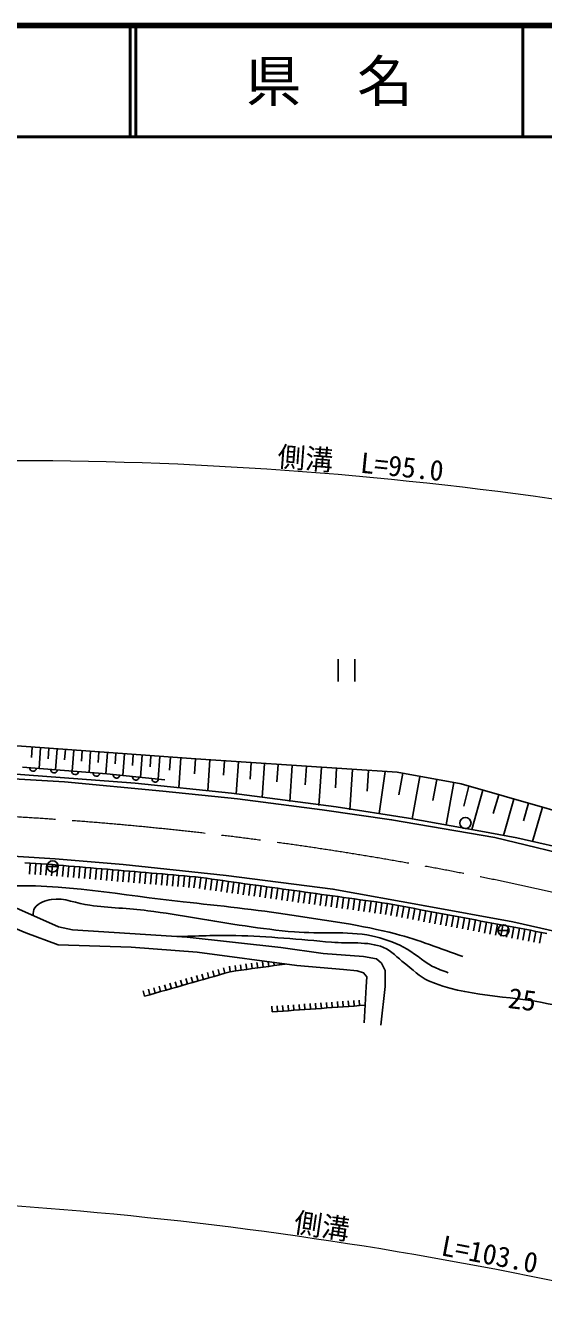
# Model space of a CAD drawing. Units: millimetres, scale not verified. Extents: x 40000 to 680000, y 20000 to 380000.
# Drawn here: x 288332 to 334884, y 266285 to 380000 of the extents above; entities that cross this region are included whole.
import ezdxf
from ezdxf.enums import TextEntityAlignment as Align

# ---------------------------------------------------------------- set-up
doc = ezdxf.new("R2010")
doc.units = ezdxf.units.MM
doc.header["$LTSCALE"] = 1000
doc.linetypes.add('CHAIN', pattern=[18.5, 12, -1.5, 3.5, -1.5])
for name, color, linetype, lineweight in [('M-BGD', 7, 'Continuous', 25), ('M-BGD-EXST', 7, 'Continuous', 25), ('M-BMK', 2, 'CHAIN', 13), ('M-STR-HTXT', 7, 'Continuous', 13), ('M-TTL', 2, 'Continuous', 140), ('M-TTL-LINE', 7, 'Continuous', 50)]:
    doc.layers.add(name, color=color, linetype=linetype, lineweight=lineweight)
doc.layers.add('M-TTL-TXT', color=7, linetype='Continuous')
doc.styles.add('ＭＳ ゴシック', font='')
doc.styles.get('ＭＳ ゴシック').set_extended_font_data('MS Gothic')

msp = doc.modelspace()

# ---------------------------------------------------------------- linework, layer by layer
at = {"layer": 'M-BGD'}
for p, q in [((288954, 315239), (288887, 314312)), ((289696, 315185), (289561, 313326)), ((290440, 315131), (290372, 314199)), ((291186, 315077), (291050, 313208)), ((291933, 315023), (291865, 314086)), ((292683, 314969), (292547, 313090)), ((293434, 314914), (293366, 313973)), ((294187, 314859), (294051, 312972)), ((294943, 314805), (294874, 313857)), ((295701, 314750), (295562, 312834)), ((296467, 314694), (296396, 313726)), ((297241, 314638), (297099, 312681)), ((298024, 314581), (297952, 313592)), ((298815, 314524), (298670, 312524)), ((299615, 314466), (299542, 313455)), ((300424, 314407), (300275, 312364)), ((301283, 313175), (301359, 314325)), ((302298, 314271), (302104, 311594)), ((303533, 312849), (303621, 314175)), ((304720, 311318), (304904, 314090)), ((306142, 312714), (306228, 314002)), ((307468, 313920), (307277, 311034)), ((289967, 313294), (288070, 313443)), ((291863, 313144), (289967, 313294)), ((293759, 312995), (291863, 313144)), ((295655, 312845), (293759, 312995)), ((297392, 312665), (295655, 312845)), ((308622, 313843), (308524, 312358)), ((309810, 313765), (309608, 310708)), ((311033, 313684), (310929, 312111)), ((312291, 313600), (312077, 310363)), ((313586, 313514), (313476, 311849)), ((314919, 313426), (314692, 309997)), ((316290, 313335), (316173, 311571)), ((317702, 313242), (317461, 309610)), ((319154, 313145), (319030, 311277)), ((320649, 313046), (320124, 309278)), ((322231, 312884), (321882, 310963)), ((299129, 312485), (297392, 312665)), ((300867, 312305), (299129, 312485)), ((323768, 312605), (323078, 308810)), ((325286, 312329), (324941, 310431)), ((326805, 312053), (326114, 308254)), ((328165, 311733), (327724, 309940)), ((329432, 311370), (328418, 307833)), ((330847, 310965), (330360, 309266)), ((332206, 310575), (331270, 307310)), ((333512, 310201), (333062, 308630)), ((334769, 309840), (333888, 306766)), ((288275, 304853), (288772, 304823)), ((288713, 303825), (288772, 304823)), ((288772, 304823), (289270, 304794)), ((289211, 303795), (289270, 304794)), ((289270, 304794), (289768, 304764)), ((289708, 303766), (289768, 304764)), ((289768, 304764), (290265, 304734)), ((290180, 303738), (290265, 304734)), ((290265, 304734), (290759, 304692)), ((290675, 303696), (290759, 304692)), ((290759, 304692), (291254, 304650)), ((291169, 303654), (291254, 304650)), ((291254, 304650), (291748, 304608)), ((291663, 303612), (291748, 304608)), ((291748, 304608), (292242, 304566)), ((292157, 303570), (292242, 304566)), ((292242, 304566), (292736, 304524)), ((292651, 303528), (292736, 304524)), ((292736, 304524), (293230, 304482)), ((293145, 303486), (293230, 304482)), ((293230, 304482), (293724, 304440)), ((293640, 303444), (293724, 304440)), ((293724, 304440), (294218, 304398)), ((294134, 303402), (294218, 304398)), ((294218, 304398), (294713, 304356)), ((294628, 303360), (294713, 304356)), ((294713, 304356), (295207, 304314)), ((295122, 303318), (295207, 304314)), ((295207, 304314), (295701, 304272)), ((295616, 303276), (295701, 304272)), ((295701, 304272), (296195, 304230)), ((296110, 303234), (296195, 304230)), ((296195, 304230), (296689, 304188)), ((296604, 303191), (296689, 304188)), ((296689, 304188), (297183, 304146)), ((297099, 303149), (297183, 304146)), ((297183, 304146), (297677, 304104)), ((297593, 303107), (297677, 304104)), ((297677, 304104), (298172, 304062)), ((298087, 303065), (298172, 304062)), ((298172, 304062), (298666, 304020)), ((298581, 303023), (298666, 304020)), ((298666, 304020), (299160, 303978)), ((299075, 302981), (299160, 303978)), ((299160, 303978), (299654, 303936)), ((299569, 302939), (299654, 303936)), ((299654, 303936), (300148, 303894)), ((300063, 302897), (300148, 303894)), ((300148, 303894), (300642, 303852)), ((300558, 302855), (300642, 303852)), ((300642, 303852), (301137, 303809)), ((301052, 302813), (301137, 303809)), ((301137, 303809), (301631, 303767)), ((301546, 302771), (301631, 303767)), ((301631, 303767), (302125, 303725)), ((302040, 302729), (302125, 303725)), ((302125, 303725), (302619, 303683)), ((302534, 302687), (302619, 303683)), ((302619, 303683), (303113, 303641)), ((303028, 302645), (303113, 303641)), ((303113, 303641), (303607, 303599)), ((303470, 302609), (303607, 303599)), ((303607, 303599), (304100, 303531)), ((303962, 302540), (304100, 303531)), ((304100, 303531), (304593, 303462)), ((304455, 302472), (304593, 303462)), ((304593, 303462), (305086, 303394)), ((304948, 302403), (305086, 303394)), ((305086, 303394), (305579, 303325)), ((305441, 302335), (305579, 303325)), ((305579, 303325), (306071, 303257)), ((305934, 302266), (306071, 303257)), ((306071, 303257), (306564, 303188)), ((306427, 302198), (306564, 303188)), ((306564, 303188), (307057, 303120)), ((306919, 302129), (307057, 303120)), ((307057, 303120), (307550, 303051)), ((307412, 302061), (307550, 303051)), ((307550, 303051), (308043, 302983)), ((307905, 301993), (308043, 302983)), ((308043, 302983), (308535, 302915)), ((308398, 301924), (308535, 302915)), ((308535, 302915), (309028, 302846)), ((308891, 301856), (309028, 302846)), ((309028, 302846), (309521, 302778)), ((309383, 301787), (309521, 302778)), ((309521, 302778), (310014, 302709)), ((309876, 301719), (310014, 302709)), ((310014, 302709), (310507, 302641)), ((310369, 301650), (310507, 302641)), ((310507, 302641), (311000, 302572)), ((310862, 301582), (311000, 302572)), ((311000, 302572), (311492, 302504)), ((311355, 301513), (311492, 302504)), ((311492, 302504), (311985, 302435)), ((311848, 301445), (311985, 302435)), ((311985, 302435), (312478, 302367)), ((312340, 301376), (312478, 302367)), ((312478, 302367), (312971, 302298)), ((312833, 301308), (312971, 302298)), ((312971, 302298), (313464, 302230)), ((313326, 301239), (313464, 302230)), ((313464, 302230), (313956, 302161)), ((313819, 301171), (313956, 302161)), ((313956, 302161), (314449, 302093)), ((314312, 301102), (314449, 302093)), ((314449, 302093), (314942, 302024)), ((314804, 301034), (314942, 302024)), ((314942, 302024), (315435, 301956)), ((315297, 300965), (315435, 301956)), ((315435, 301956), (315928, 301887)), ((315790, 300897), (315928, 301887)), ((315928, 301887), (316421, 301819)), ((316283, 300828), (316421, 301819)), ((316421, 301819), (316913, 301750)), ((316776, 300760), (316913, 301750)), ((316913, 301750), (317406, 301682)), ((317269, 300692), (317406, 301682)), ((317406, 301682), (317899, 301614)), ((317761, 300623), (317899, 301614)), ((317899, 301614), (318392, 301545)), ((318254, 300555), (318392, 301545)), ((318392, 301545), (318885, 301477)), ((318747, 300486), (318885, 301477)), ((318885, 301477), (319377, 301408)), ((319240, 300418), (319377, 301408)), ((319377, 301408), (319870, 301340)), ((319733, 300349), (319870, 301340)), ((319870, 301340), (320363, 301271)), ((320225, 300281), (320363, 301271)), ((320363, 301271), (320856, 301203)), ((320672, 300220), (320856, 301203)), ((320856, 301203), (321350, 301110)), ((321166, 300127), (321350, 301110)), ((321350, 301110), (321844, 301018)), ((321660, 300035), (321844, 301018)), ((321844, 301018), (322338, 300925)), ((322154, 299942), (322338, 300925)), ((322338, 300925), (322832, 300833)), ((322648, 299850), (322832, 300833)), ((322832, 300833), (323326, 300740)), ((323142, 299757), (323326, 300740)), ((323326, 300740), (323820, 300648)), ((323636, 299665), (323820, 300648)), ((323820, 300648), (324314, 300555)), ((324130, 299572), (324314, 300555)), ((324314, 300555), (324808, 300463)), ((324624, 299480), (324808, 300463)), ((324808, 300463), (325302, 300370)), ((325118, 299387), (325302, 300370)), ((325302, 300370), (325796, 300278)), ((325612, 299295), (325796, 300278)), ((325796, 300278), (326290, 300185)), ((326106, 299202), (326290, 300185)), ((326290, 300185), (326784, 300093)), ((326600, 299110), (326784, 300093)), ((326784, 300093), (327278, 300000)), ((327094, 299017), (327278, 300000)), ((327278, 300000), (327772, 299908)), ((327588, 298925), (327772, 299908)), ((327772, 299908), (328266, 299815)), ((328082, 298832), (328266, 299815)), ((328266, 299815), (328760, 299723)), ((328576, 298740), (328760, 299723)), ((328760, 299723), (329254, 299630)), ((329070, 298647), (329254, 299630)), ((329254, 299630), (329748, 299538)), ((329564, 298555), (329748, 299538)), ((329748, 299538), (330242, 299445)), ((330058, 298462), (330242, 299445)), ((330242, 299445), (330736, 299353)), ((330552, 298370), (330736, 299353)), ((330736, 299353), (331230, 299260)), ((331046, 298277), (331230, 299260)), ((331230, 299260), (331724, 299168)), ((331540, 298185), (331724, 299168)), ((331724, 299168), (332218, 299075)), ((332034, 298092), (332218, 299075)), ((332218, 299075), (332712, 298983)), ((287460, 298954), (288389, 298573)), ((332528, 298000), (332712, 298983)), ((332712, 298983), (333206, 298890)), ((333022, 297907), (333206, 298890)), ((333206, 298890), (333700, 298798)), ((333516, 297815), (333700, 298798)), ((333700, 298798), (334194, 298705)), ((334010, 297722), (334194, 298705)), ((334194, 298705), (334688, 298613)), ((334504, 297630), (334688, 298613)), ((334688, 298613), (335182, 298520)), ((307657, 295713), (307726, 295218)), ((308149, 295783), (308218, 295287)), ((308641, 295852), (308711, 295357)), ((309133, 295921), (309203, 295426)), ((309625, 295990), (309695, 295495)), ((310187, 295564), (310129, 295979)), ((310679, 295633), (310641, 295910)), ((310679, 295633), (311172, 295703)), ((311172, 295703), (311152, 295841)), ((311172, 295703), (311664, 295772)), ((303236, 294601), (303373, 294120)), ((303717, 294738), (303854, 294257)), ((304198, 294875), (304335, 294394)), ((304335, 294394), (304817, 294531)), ((304680, 295012), (304817, 294531)), ((304817, 294531), (305298, 294668)), ((305161, 295149), (305298, 294668)), ((305298, 294668), (305779, 294806)), ((305642, 295286), (305779, 294806)), ((305779, 294806), (306260, 294943)), ((306123, 295424), (306260, 294943)), ((306260, 294943), (306742, 295080)), ((306672, 295575), (306742, 295080)), ((306742, 295080), (307234, 295149)), ((307164, 295644), (307234, 295149)), ((307234, 295149), (307726, 295218)), ((307726, 295218), (308218, 295287)), ((308218, 295287), (308711, 295357)), ((308711, 295357), (309203, 295426)), ((309203, 295426), (309695, 295495)), ((309695, 295495), (310187, 295564)), ((310187, 295564), (310679, 295633)), ((299385, 293504), (299522, 293023)), ((299866, 293641), (300003, 293160)), ((300348, 293778), (300485, 293297)), ((300485, 293297), (300966, 293434)), ((300829, 293915), (300966, 293434)), ((300966, 293434), (301447, 293571)), ((301310, 294052), (301447, 293571)), ((301447, 293571), (301929, 293709)), ((301792, 294189), (301929, 293709)), ((301929, 293709), (302410, 293846)), ((302273, 294327), (302410, 293846)), ((302410, 293846), (302891, 293983)), ((302754, 294464), (302891, 293983)), ((302891, 293983), (303373, 294120)), ((303373, 294120), (303854, 294257)), ((303854, 294257), (304335, 294394)), ((298904, 293367), (299041, 292886)), ((299041, 292886), (299522, 293023)), ((299522, 293023), (300003, 293160)), ((300003, 293160), (300485, 293297)), ((314389, 292259), (314425, 291761)), ((314881, 292294), (314916, 291795)), ((315372, 292329), (315408, 291830)), ((315864, 292364), (315899, 291865)), ((316355, 292399), (316390, 291900)), ((316846, 292434), (316882, 291935)), ((317338, 292469), (317373, 291970)), ((317829, 292503), (317865, 292005)), ((318321, 292538), (318356, 292039)), ((310458, 291980), (310494, 291482)), ((310494, 291482), (310985, 291517)), ((310950, 292015), (310985, 291517)), ((310985, 291517), (311476, 291551)), ((311441, 292050), (311476, 291551)), ((311476, 291551), (311968, 291586)), ((311932, 292085), (311968, 291586)), ((311968, 291586), (312459, 291621)), ((312424, 292120), (312459, 291621)), ((312459, 291621), (312951, 291656)), ((312915, 292155), (312951, 291656)), ((312951, 291656), (313442, 291691)), ((313407, 292190), (313442, 291691)), ((313442, 291691), (313933, 291726)), ((313898, 292224), (313933, 291726)), ((313933, 291726), (314425, 291761)), ((314425, 291761), (314916, 291795)), ((314916, 291795), (315408, 291830)), ((315408, 291830), (315899, 291865)), ((315899, 291865), (316390, 291900)), ((316390, 291900), (316882, 291935)), ((316882, 291935), (317373, 291970)), ((317373, 291970), (317865, 292005)), ((317865, 292005), (318356, 292039)), ((318356, 292039), (318848, 292074))]:
    msp.add_line(p, q, dxfattribs=at)
for points in [[(277232, 316622), (277673, 316058), (303636, 314174), (321739, 312974), (327478, 311931), (343129, 307444), (344512, 306322), (345059, 305227), (345034, 304211)], [(265675, 313118), (283170, 312625), (291863, 312127), (300674, 311287), (307398, 310582), (314989, 309606), (321224, 308712), (330496, 307112), (338901, 305079), (344919, 303703), (345034, 304211), (338014, 305854), (332479, 307089), (329231, 307707), (322734, 308873), (316238, 309880), (306859, 311092), (298189, 312007), (286706, 312876), (274880, 313403), (265677, 313678)], [(265693, 306025), (271967, 306057), (281006, 305832), (291010, 305223), (297130, 304699), (306355, 303710), (315961, 302493), (324234, 300990), (332109, 299564), (342570, 297205)], [(276828, 305534), (291326, 299113), (292577, 298829), (302879, 298182), (311267, 297253), (315094, 296718), (318697, 296437), (319879, 296240), (320330, 295846), (320639, 295184), (320653, 293749), (320259, 290301)], [(288389, 298573), (291281, 297499), (297851, 297273), (303762, 296840), (312707, 295631), (316900, 295280), (318148, 295163), (318714, 294968), (318987, 294636), (318948, 293739), (318753, 290502)]]:
    msp.add_lwpolyline(points, dxfattribs=at)
for centre, radius, start, end in [((289020, 313386), 318, 178.65229, 352.32742), ((290916, 313236), 318, 178.65124, 352.32832), ((292812, 313087), 318, 178.65124, 352.32832), ((294709, 312937), 318, 178.65139, 352.32817), ((296523, 312746), 291, 172.3463, 355.81158), ((298260, 312566), 291, 172.34728, 355.8108), ((299997, 312386), 291, 172.34748, 355.8106)]:
    msp.add_arc(centre, radius, start, end, dxfattribs=at)
for points, knots in [([(284605, 302089), (284680, 302232), (284700, 302421), (284830, 302517), (285198, 302787), (285721, 302743), (286178, 302765), (291637, 303027), (297077, 301917), (302514, 301349), (305773, 301009), (309032, 300646), (312272, 300157), (315392, 299686), (318532, 299263), (321589, 298479), (323649, 297950), (325622, 297125), (327638, 296448)], [0, 0, 0, 0, 1, 1, 1, 2, 2, 2, 3, 3, 3, 4, 4, 4, 5, 5, 5, 6, 6, 6, 6]), ([(326314, 294991), (325843, 295182), (325351, 295328), (324901, 295565), (323980, 296050), (323227, 296823), (322296, 297287), (321387, 297739), (320421, 298105), (319425, 298302), (317156, 298752), (314798, 298459), (312493, 298655), (311016, 298782), (309546, 298982), (308077, 299185), (305155, 299589), (302262, 300189), (299334, 300554), (297604, 300770), (295855, 300826), (294124, 301040), (292971, 301182), (291827, 301750), (290680, 301570), (290127, 301483), (289523, 301260), (289179, 300819), (289034, 300634), (289076, 300361), (289024, 300132)], [0, 0, 0, 0, 1, 1, 1, 2, 2, 2, 3, 3, 3, 4, 4, 4, 5, 5, 5, 6, 6, 6, 7, 7, 7, 8, 8, 8, 9, 9, 9, 10, 10, 10, 10]), ([(301933, 298241), (303700, 298270), (305468, 298375), (307236, 298328), (310110, 298253), (312977, 297975), (315842, 297732), (317396, 297601), (319046, 297834), (320499, 297267), (321230, 296981), (321750, 296318), (322380, 295851), (323099, 295318), (323726, 294624), (324546, 294267), (327885, 292815), (331712, 292963), (335276, 292214), (341225, 290962), (347118, 289457), (353051, 288134), (356378, 287392), (359893, 287269), (363044, 285969), (365056, 285138), (366711, 283621), (368545, 282448)], [0, 0, 0, 0, 1, 1, 1, 2, 2, 2, 3, 3, 3, 4, 4, 4, 5, 5, 5, 6, 6, 6, 7, 7, 7, 8, 8, 8, 9, 9, 9, 9])]:
    msp.add_open_spline(points, degree=3, knots=knots, dxfattribs=at)
at = {"layer": 'M-BGD-EXST'}
for p, q in [((316419, 323120), (316419, 321120)), ((317919, 323120), (317919, 321120)), ((290286, 304529), (291286, 304529)), ((330774, 298794), (331774, 298794))]:
    msp.add_line(p, q, dxfattribs=at)
for centre in [(327858, 308425), (290786, 304529), (331274, 298794)]:
    msp.add_circle(centre, 500, dxfattribs=at)
at = {"layer": 'M-BMK'}
msp.add_arc((270082, 9627), 299850, 76.34129, 89.95503, dxfattribs=at)
at = {"layer": 'M-STR-HTXT'}
for centre, radius, start, end in [((286955, -6149), 347088, 77.18125, 94.13791), ((260950, -92460), 367479, 74.11739, 89.19434)]:
    msp.add_arc(centre, radius, start, end, dxfattribs=at)
at = {"layer": 'M-TTL'}
msp.add_line((680000, 380000), (40000, 380000), dxfattribs=at)
at = {"layer": 'M-TTL-LINE'}
for p, q in [((297750, 380000), (297750, 370000)), ((298250, 380000), (298250, 370000)), ((333000, 380000), (333000, 370000)), ((40000, 370000), (680000, 370000))]:
    msp.add_line(p, q, dxfattribs=at)

# ---------------------------------------------------------------- texts
at = {"layer": 'M-BGD', "style": 'ＭＳ ゴシック'}
msp.add_text('25', height=1833, rotation=352.826, dxfattribs=at).set_placement((332961, 292595), align=Align.MIDDLE_CENTER)
at = {"layer": 'M-STR-HTXT', "style": 'ＭＳ ゴシック'}
for s, rotation, p in [('側溝', 355.629, (313484, 341146)), ('L=95.0', 354.197, (322169, 340398)), ('側溝', 351.573, (314974, 272273)), ('L=103.0', 349.201, (330047, 269730))]:
    msp.add_text(s, height=1833, rotation=rotation, dxfattribs=at).set_placement(p, align=Align.MIDDLE_CENTER)
at = {"layer": 'M-TTL-TXT', "style": 'ＭＳ ゴシック'}
msp.add_text('県\u3000名', height=3666, dxfattribs=at).set_placement((315625, 375000), align=Align.MIDDLE_CENTER)

doc.saveas('drawing.dxf')
